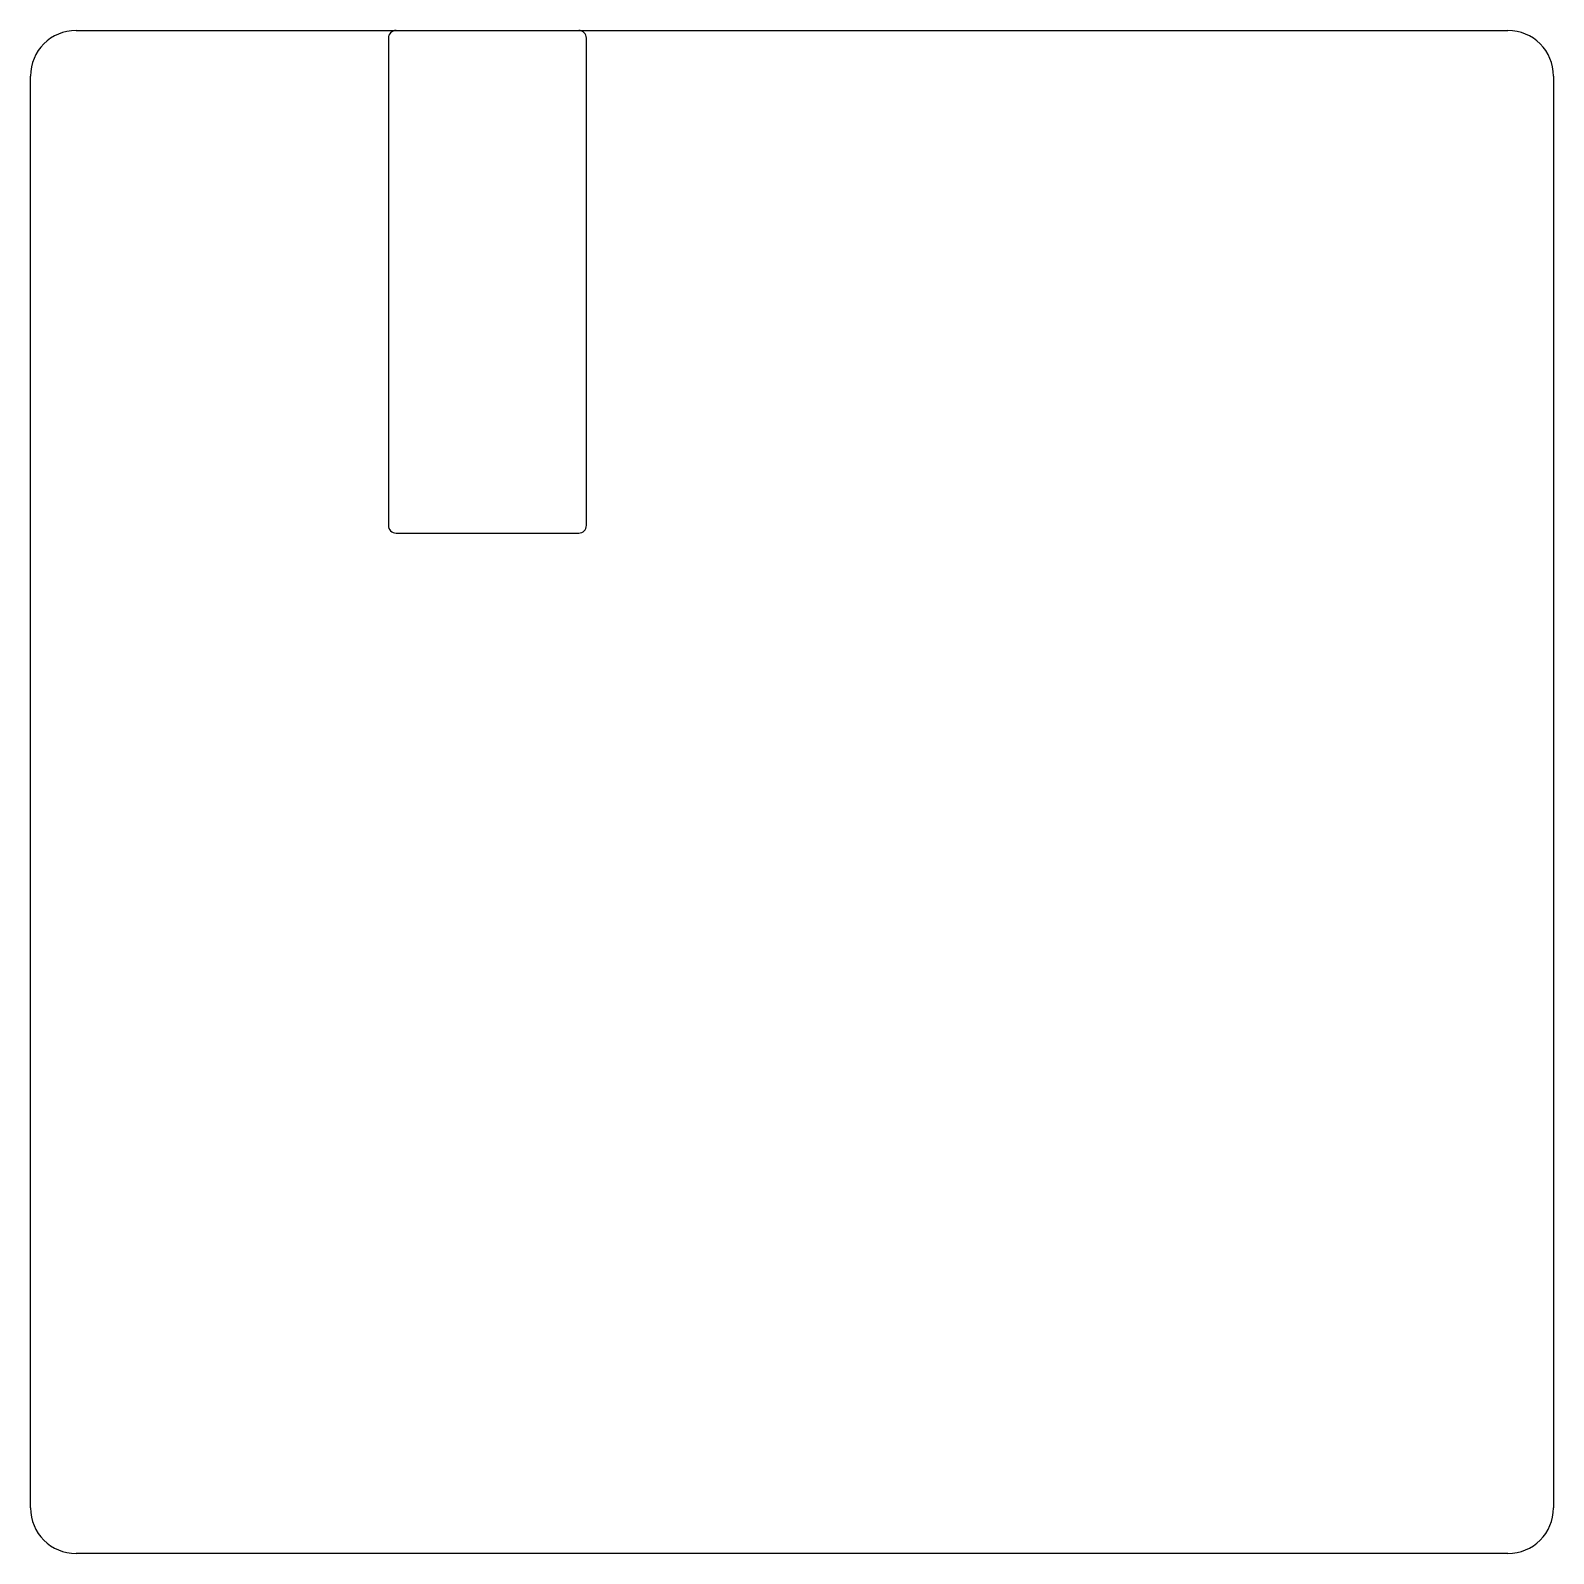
# Model space of a CAD drawing. Header units: millimetres. Extents: x 100 to 200, y -200 to -100.
import ezdxf

# ---------------------------------------------------------------- set-up
doc = ezdxf.new("R2010")
doc.units = ezdxf.units.MM

msp = doc.modelspace()

# ---------------------------------------------------------------- linework, layer by layer
for p, q in [((103, -100), (197, -100)), ((123.5, -100.5), (123.5, -132.5)), ((136.5, -132.5), (136.5, -100.5)), ((100, -197), (100, -103)), ((200, -103), (200, -197)), ((124, -133), (136, -133)), ((197, -200), (103, -200))]:
    msp.add_line(p, q)
for centre, radius, start, end in [((103, -103), 3, 90, 180), ((124, -100.5), 0.5, 90, 180), ((136, -100.5), 0.5, 0, 90), ((197, -103), 3, 0, 90), ((124, -132.5), 0.5, 180, 270), ((136, -132.5), 0.5, 270, 0), ((103, -197), 3, 180, 270), ((197, -197), 3, 270, 0)]:
    msp.add_arc(centre, radius, start, end)

doc.saveas('drawing.dxf')
